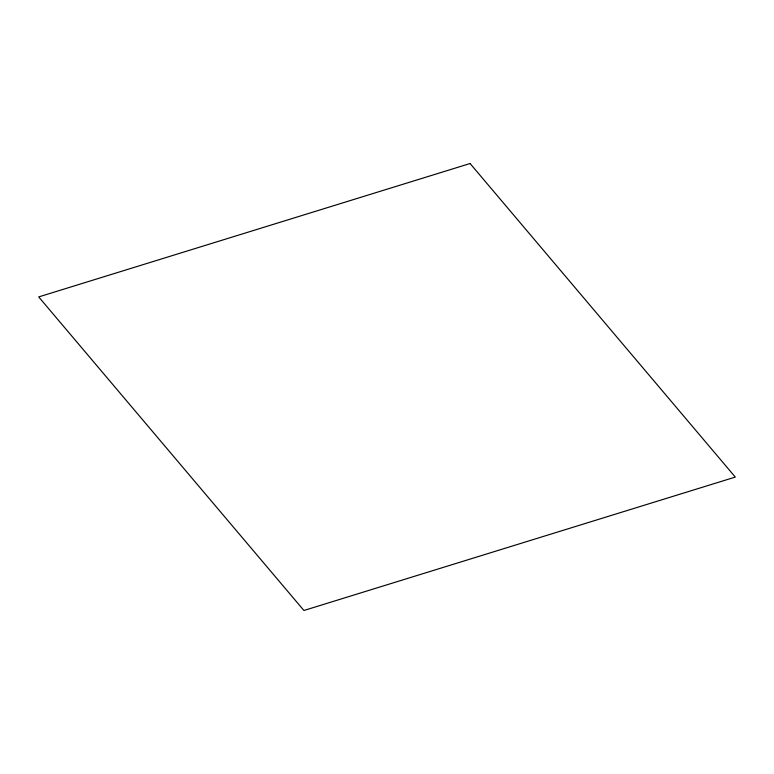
<?xml version="1.0" encoding="UTF-8"?>
<svg xmlns="http://www.w3.org/2000/svg" width="774" height="774" viewBox="0 0 774 774"><rect width="100%" height="100%" fill="white"/><g stroke="black" fill="none" stroke-linecap="round" stroke-linejoin="round"><path stroke-width="1.16" d="M470.079 163.517L38.7 296.916L303.921 610.483L735.3 477.084L470.079 163.517"/></g></svg>
